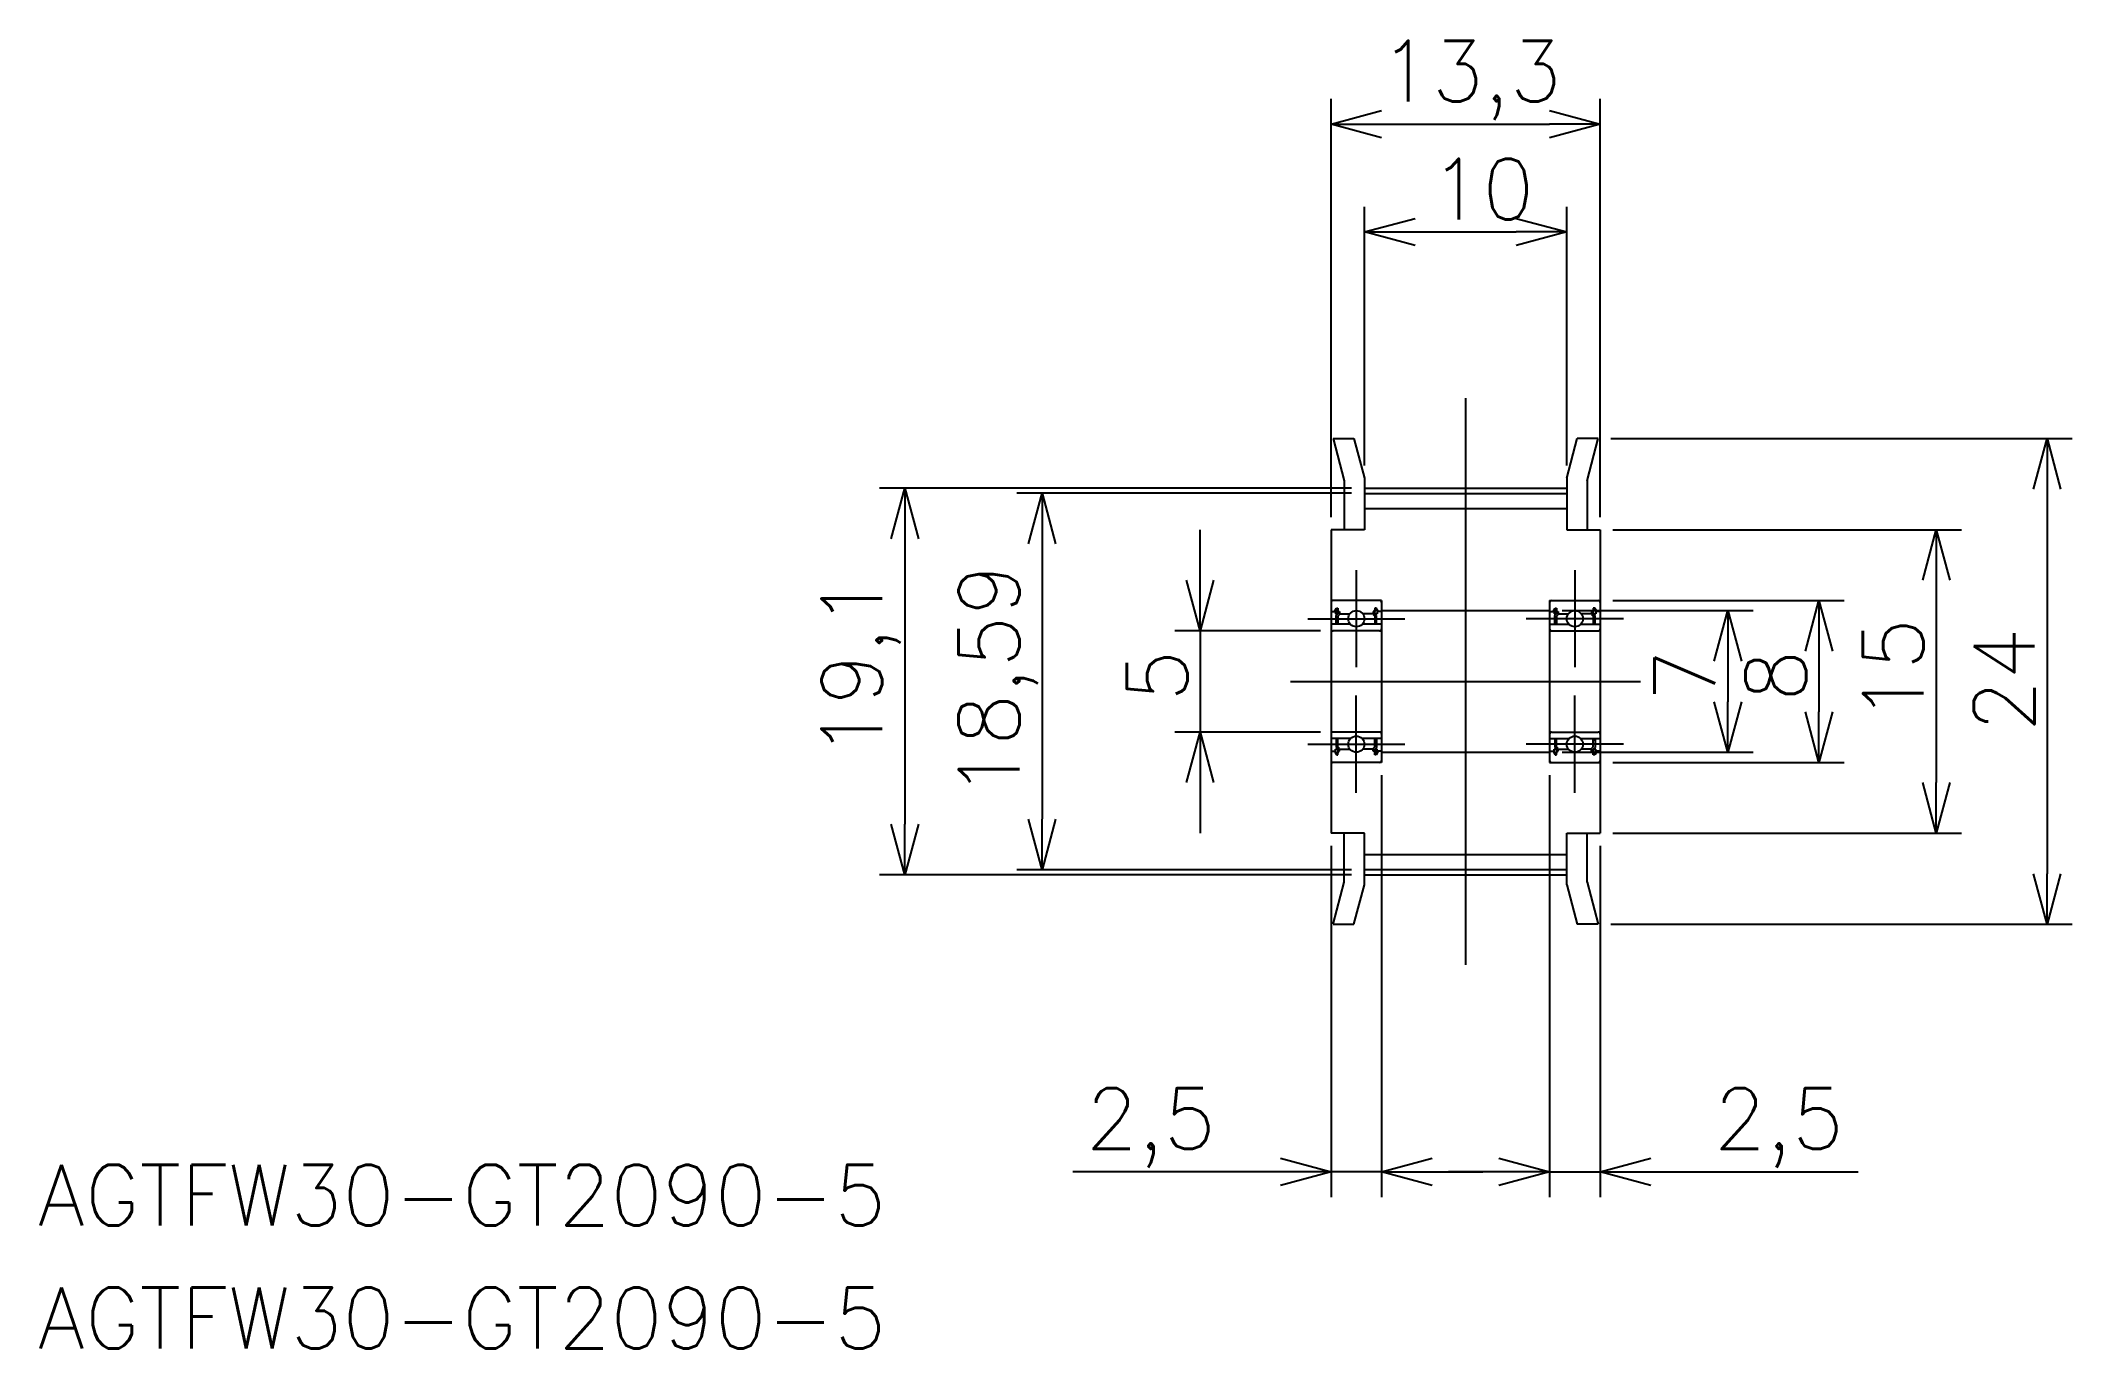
# Model space of a CAD drawing. Extents: x -64 to 37, y -33 to 32.
import ezdxf

# ---------------------------------------------------------------- set-up
doc = ezdxf.new("R2010")
doc.units = 0
doc.header["$PDMODE"] = 35
doc.linetypes.add('CENTER', pattern=[50.8, 31.75, -6.35, 6.35, -6.35])
doc.layers.get('0').update_dxf_attribs({"linetype": 'CONTINUOUS'})
doc.layers.get('DEFPOINTS').update_dxf_attribs({"linetype": 'CONTINUOUS'})
doc.layers.add('CENTER', color=1, linetype='CENTER')
doc.styles.get("Standard").update_dxf_attribs({"font": 'txt.shx', "height": 3, "bigfont": 'bigfont.shx'})
doc.dimstyles.get("Standard").update_dxf_attribs({"dimtxt": 2.5, "dimasz": 2.5, "dimexe": 1.25, "dimexo": 0.625, "dimtad": 1, "dimcen": 2.5, "dimazin": 3, "dimtfac": 1, "dimtmove": 0, "dimatfit": 3})

# ---------------------------------------------------------------- blocks, each defined once
blk = doc.blocks.new('_OPEN30')
at = {"color": 0, "linetype": 'BYBLOCK'}
for p, q in [((-1, 0.268), (0, 0)), ((0, 0), (-1, -0.268)), ((0, 0), (-1, 0))]:
    blk.add_line(p, q, dxfattribs=at)
blk = doc.blocks.new('*D2')
at = {"color": 137, "linetype": 'CONTINUOUS'}
for p, q in [((0, 8.12), (0, 28.79)), ((13.3, 8.12), (13.3, 28.79)), ((2.5, 27.54), (10.8, 27.54))]:
    blk.add_line(p, q, dxfattribs=at)
at = {"layer": 'DEFPOINTS', "color": 0, "linetype": 'CONTINUOUS'}
for p in [(13.3, 27.54), (0, 7.5), (13.3, 7.5)]:
    blk.add_point(p, dxfattribs=at)
at = {"color": 137, "linetype": 'CONTINUOUS', "xscale": 2.5, "yscale": 2.5, "zscale": 2.5, "rotation": 180}
blk.add_blockref('_OPEN30', (0, 27.54), dxfattribs=at)
at = {"color": 137, "linetype": 'CONTINUOUS', "xscale": 2.5, "yscale": 2.5, "zscale": 2.5}
blk.add_blockref('_OPEN30', (13.3, 27.54), dxfattribs=at)
at = {"color": 137, "linetype": 'CONTINUOUS'}
blk.add_text('13,3', height=3, dxfattribs=at).set_placement((2.4, 28.66))
blk = doc.blocks.new('*D3')
at = {"color": 137, "linetype": 'CONTINUOUS'}
for p, q in [((13.83, 12), (36.63, 12)), ((35.38, 9.5), (35.38, -9.5)), ((13.83, -12), (36.63, -12))]:
    blk.add_line(p, q, dxfattribs=at)
at = {"layer": 'DEFPOINTS', "color": 0, "linetype": 'CONTINUOUS'}
for p in [(13.2, 12), (13.2, -12), (35.38, -12)]:
    blk.add_point(p, dxfattribs=at)
at = {"color": 137, "linetype": 'CONTINUOUS', "xscale": 2.5, "yscale": 2.5, "zscale": 2.5}
for p, rotation in [((35.38, 12), 90), ((35.38, -12), 270)]:
    blk.add_blockref('_OPEN30', p, dxfattribs=dict(at, rotation=rotation))
at = {"color": 137, "linetype": 'CONTINUOUS'}
blk.add_text('24', height=3, rotation=90, dxfattribs=at).set_placement((34.76, -2.5))
blk = doc.blocks.new('*D4')
at = {"color": 137, "linetype": 'CONTINUOUS'}
for p, q in [((13.92, 7.5), (31.16, 7.5)), ((29.91, 5), (29.91, -5)), ((13.92, -7.5), (31.16, -7.5))]:
    blk.add_line(p, q, dxfattribs=at)
at = {"layer": 'DEFPOINTS', "color": 0, "linetype": 'CONTINUOUS'}
for p in [(13.3, 7.5), (13.3, -7.5), (29.91, -7.5)]:
    blk.add_point(p, dxfattribs=at)
at = {"color": 137, "linetype": 'CONTINUOUS', "xscale": 2.5, "yscale": 2.5, "zscale": 2.5}
for p, rotation in [((29.91, 7.5), 90), ((29.91, -7.5), 270)]:
    blk.add_blockref('_OPEN30', p, dxfattribs=dict(at, rotation=rotation))
at = {"color": 137, "linetype": 'CONTINUOUS'}
blk.add_text('15', height=3, rotation=90, dxfattribs=at).set_placement((29.28, -2))
blk = doc.blocks.new('*D5')
at = {"color": 137, "linetype": 'CONTINUOUS'}
for p, q in [((1.02, 9.55), (-22.31, 9.55)), ((-21.06, 7.05), (-21.06, -7.05)), ((1.02, -9.55), (-22.31, -9.55))]:
    blk.add_line(p, q, dxfattribs=at)
at = {"layer": 'DEFPOINTS', "color": 0, "linetype": 'CONTINUOUS'}
for p in [(1.65, 9.55), (-21.06, -9.55), (1.65, -9.55)]:
    blk.add_point(p, dxfattribs=at)
at = {"color": 137, "linetype": 'CONTINUOUS', "xscale": 2.5, "yscale": 2.5, "zscale": 2.5}
for p, rotation in [((-21.06, 9.55), 90), ((-21.06, -9.55), 270)]:
    blk.add_blockref('_OPEN30', p, dxfattribs=dict(at, rotation=rotation))
at = {"color": 137, "linetype": 'CONTINUOUS'}
blk.add_text('19,1', height=3, rotation=90, dxfattribs=at).set_placement((-22.18, -3.75))
blk = doc.blocks.new('*D6')
at = {"color": 137, "linetype": 'CONTINUOUS'}
for p, q in [((1.02, 9.3), (-15.53, 9.3)), ((-14.28, 6.8), (-14.28, -6.79)), ((1.02, -9.3), (-15.53, -9.3))]:
    blk.add_line(p, q, dxfattribs=at)
at = {"layer": 'DEFPOINTS', "color": 0, "linetype": 'CONTINUOUS'}
for p in [(1.65, 9.3), (-14.28, -9.3), (1.65, -9.3)]:
    blk.add_point(p, dxfattribs=at)
at = {"color": 137, "linetype": 'CONTINUOUS', "xscale": 2.5, "yscale": 2.5, "zscale": 2.5}
for p, rotation in [((-14.28, 9.3), 90), ((-14.28, -9.3), 270)]:
    blk.add_blockref('_OPEN30', p, dxfattribs=dict(at, rotation=rotation))
at = {"color": 137, "linetype": 'CONTINUOUS'}
blk.add_text('18,59', height=3, rotation=90, dxfattribs=at).set_placement((-15.4, -5.75))
blk = doc.blocks.new('*D7')
at = {"color": 137, "linetype": 'CONTINUOUS'}
for p, q in [((1.65, 10.67), (1.65, 23.46)), ((11.65, 10.67), (11.65, 23.46)), ((4.15, 22.21), (9.15, 22.21))]:
    blk.add_line(p, q, dxfattribs=at)
at = {"layer": 'DEFPOINTS', "color": 0, "linetype": 'CONTINUOUS'}
for p in [(11.65, 22.21), (1.65, 10.04), (11.65, 10.04)]:
    blk.add_point(p, dxfattribs=at)
at = {"color": 137, "linetype": 'CONTINUOUS', "xscale": 2.5, "yscale": 2.5, "zscale": 2.5, "rotation": 180}
blk.add_blockref('_OPEN30', (1.65, 22.21), dxfattribs=at)
at = {"color": 137, "linetype": 'CONTINUOUS', "xscale": 2.5, "yscale": 2.5, "zscale": 2.5}
blk.add_blockref('_OPEN30', (11.65, 22.21), dxfattribs=at)
at = {"color": 137, "linetype": 'CONTINUOUS'}
blk.add_text('10', height=3, dxfattribs=at).set_placement((4.9, 22.83))
blk = doc.blocks.new('*D8')
at = {"color": 137, "linetype": 'CONTINUOUS'}
for p, q in [((-6.47, 5), (-6.47, 7.5)), ((-0.52, 2.5), (-7.72, 2.5)), ((-6.47, 2.5), (-6.47, -2.5)), ((-0.52, -2.5), (-7.72, -2.5)), ((-6.47, -5), (-6.47, -7.5))]:
    blk.add_line(p, q, dxfattribs=at)
at = {"layer": 'DEFPOINTS', "color": 0, "linetype": 'CONTINUOUS'}
for p in [(0.1, 2.5), (-6.47, -2.5), (0.1, -2.5)]:
    blk.add_point(p, dxfattribs=at)
at = {"color": 137, "linetype": 'CONTINUOUS', "xscale": 2.5, "yscale": 2.5, "zscale": 2.5}
for p, rotation in [((-6.47, 2.5), 270), ((-6.47, -2.5), 90)]:
    blk.add_blockref('_OPEN30', p, dxfattribs=dict(at, rotation=rotation))
at = {"color": 137, "linetype": 'CONTINUOUS'}
blk.add_text('5', height=3, rotation=90, dxfattribs=at).set_placement((-7.09, -1))
blk = doc.blocks.new('*D9')
at = {"color": 137, "linetype": 'CONTINUOUS'}
for p, q in [((2.5, -4.63), (2.5, -25.48)), ((0, -8.12), (0, -25.48)), ((-2.5, -24.23), (-12.75, -24.23)), ((2.5, -24.23), (0, -24.23)), ((5, -24.23), (7.5, -24.23))]:
    blk.add_line(p, q, dxfattribs=at)
at = {"layer": 'DEFPOINTS', "color": 0, "linetype": 'CONTINUOUS'}
for p in [(2.5, -4), (0, -7.5), (2.5, -24.23)]:
    blk.add_point(p, dxfattribs=at)
at = {"color": 137, "linetype": 'CONTINUOUS', "xscale": 2.5, "yscale": 2.5, "zscale": 2.5}
blk.add_blockref('_OPEN30', (0, -24.23), dxfattribs=at)
at = {"color": 137, "linetype": 'CONTINUOUS', "xscale": 2.5, "yscale": 2.5, "zscale": 2.5, "rotation": 180}
blk.add_blockref('_OPEN30', (2.5, -24.23), dxfattribs=at)
at = {"color": 137, "linetype": 'CONTINUOUS'}
blk.add_text('2,5', height=3, dxfattribs=at).set_placement((-12.12, -23.1))
blk = doc.blocks.new('*D10')
at = {"color": 137, "linetype": 'CONTINUOUS'}
for p, q in [((10.8, -4.63), (10.8, -25.48)), ((13.3, -8.12), (13.3, -25.48)), ((8.3, -24.23), (5.8, -24.23)), ((10.8, -24.23), (13.3, -24.23)), ((15.8, -24.23), (26.05, -24.23))]:
    blk.add_line(p, q, dxfattribs=at)
at = {"layer": 'DEFPOINTS', "color": 0, "linetype": 'CONTINUOUS'}
for p in [(10.8, -4), (13.3, -7.5), (10.8, -24.23)]:
    blk.add_point(p, dxfattribs=at)
at = {"color": 137, "linetype": 'CONTINUOUS', "xscale": 2.5, "yscale": 2.5, "zscale": 2.5}
blk.add_blockref('_OPEN30', (10.8, -24.23), dxfattribs=at)
at = {"color": 137, "linetype": 'CONTINUOUS', "xscale": 2.5, "yscale": 2.5, "zscale": 2.5, "rotation": 180}
blk.add_blockref('_OPEN30', (13.3, -24.23), dxfattribs=at)
at = {"color": 137, "linetype": 'CONTINUOUS'}
blk.add_text('2,5', height=3, dxfattribs=at).set_placement((18.92, -23.1))
blk = doc.blocks.new('*D11')
at = {"color": 137, "linetype": 'CONTINUOUS'}
for p, q in [((13.93, 4), (25.36, 4)), ((24.11, 1.5), (24.11, -1.5)), ((13.93, -4), (25.36, -4))]:
    blk.add_line(p, q, dxfattribs=at)
at = {"layer": 'DEFPOINTS', "color": 0, "linetype": 'CONTINUOUS'}
for p in [(13.3, 4), (13.3, -4), (24.11, -4)]:
    blk.add_point(p, dxfattribs=at)
at = {"color": 137, "linetype": 'CONTINUOUS', "xscale": 2.5, "yscale": 2.5, "zscale": 2.5}
for p, rotation in [((24.11, 4), 90), ((24.11, -4), 270)]:
    blk.add_blockref('_OPEN30', p, dxfattribs=dict(at, rotation=rotation))
at = {"color": 137, "linetype": 'CONTINUOUS'}
blk.add_text('8', height=3, rotation=90, dxfattribs=at).set_placement((23.48, -1))
blk = doc.blocks.new('*D12')
at = {"color": 137, "linetype": 'CONTINUOUS'}
for p, q in [((11.42, 3.5), (20.86, 3.5)), ((19.61, 1), (19.61, -1)), ((11.42, -3.5), (20.86, -3.5))]:
    blk.add_line(p, q, dxfattribs=at)
at = {"layer": 'DEFPOINTS', "color": 0, "linetype": 'CONTINUOUS'}
for p in [(10.8, 3.5), (10.8, -3.5), (19.61, -3.5)]:
    blk.add_point(p, dxfattribs=at)
at = {"color": 137, "linetype": 'CONTINUOUS', "xscale": 2.5, "yscale": 2.5, "zscale": 2.5}
for p, rotation in [((19.61, 3.5), 90), ((19.61, -3.5), 270)]:
    blk.add_blockref('_OPEN30', p, dxfattribs=dict(at, rotation=rotation))
at = {"color": 137, "linetype": 'CONTINUOUS'}
blk.add_text('7', height=3, rotation=90, dxfattribs=at).set_placement((18.99, -1))

msp = doc.modelspace()

# ---------------------------------------------------------------- linework, layer by layer
at = {"color": 7, "linetype": 'CONTINUOUS'}
for p, q in [((0.1, 12), (1.134, 12)), ((0.1, 12), (0.65, 9.915)), ((1.134, 12), (1.65, 10.045)), ((11.65, 10.045), (12.166, 12)), ((13.2, 12), (12.166, 12)), ((12.65, 9.915), (13.2, 12)), ((1.65, 10.045), (1.65, 7.5)), ((11.65, 10.045), (11.65, 7.5)), ((0.65, 9.915), (0.65, 7.5)), ((1.65, 9.295), (11.65, 9.295)), ((12.65, 9.915), (12.65, 7.5)), ((1.65, 8.545), (11.65, 8.545)), ((0, 7.5), (0, -7.5)), ((1.65, 7.5), (0, 7.5)), ((1.65, 7.5), (0, 7.5)), ((11.65, 7.5), (13.3, 7.5)), ((13.3, 7.5), (13.3, -7.5)), ((2.5, 4), (0, 4)), ((0, 3.45), (0.17, 3.45)), ((0.17, 3.45), (0.268, 3.62)), ((0.219, 3.535), (0.219, 3.35)), ((0.34, 3.535), (0.219, 3.535)), ((0.219, 3.35), (0.34, 3.35)), ((0.255, 3.265), (0.34, 3.35)), ((0.255, 2.825), (0.255, 3.265)), ((0.268, 3.62), (0.34, 3.62)), ((0.34, 3.62), (0.34, 3.45)), ((0.34, 3.35), (0.34, 3.535)), ((0.34, 3.45), (0.425, 3.45)), ((0.425, 3.315), (0.34, 3.23)), ((0.34, 3.23), (0.34, 2.825)), ((0.425, 3.45), (0.425, 3.315)), ((0.425, 3.38), (0.455, 3.35)), ((0.455, 3.35), (0.938, 3.35)), ((2.045, 3.35), (1.562, 3.35)), ((2.075, 3.38), (2.045, 3.35)), ((2.16, 3.45), (2.075, 3.45)), ((2.075, 3.45), (2.075, 3.315)), ((2.075, 3.315), (2.16, 3.23)), ((2.16, 3.62), (2.16, 3.45)), ((2.232, 3.62), (2.16, 3.62)), ((2.16, 3.35), (2.16, 3.535)), ((2.16, 3.535), (2.281, 3.535)), ((2.245, 3.265), (2.16, 3.35)), ((2.281, 3.35), (2.16, 3.35)), ((2.16, 3.23), (2.16, 2.825)), ((2.33, 3.45), (2.232, 3.62)), ((2.245, 2.825), (2.245, 3.265)), ((2.281, 3.535), (2.281, 3.35)), ((2.5, 3.45), (2.33, 3.45)), ((2.5, 4), (2.5, -4)), ((2.5, 3.5), (10.8, 3.5)), ((10.8, 4), (10.8, -4)), ((10.8, 4), (13.3, 4)), ((10.8, 3.45), (10.97, 3.45)), ((10.97, 3.45), (11.068, 3.62)), ((11.14, 3.535), (11.019, 3.535)), ((11.019, 3.535), (11.019, 3.35)), ((11.019, 3.35), (11.14, 3.35)), ((11.055, 3.265), (11.14, 3.35)), ((11.055, 2.825), (11.055, 3.265)), ((11.068, 3.62), (11.14, 3.62)), ((11.14, 3.62), (11.14, 3.45)), ((11.14, 3.35), (11.14, 3.535)), ((11.14, 3.45), (11.225, 3.45)), ((11.225, 3.315), (11.14, 3.23)), ((11.14, 3.23), (11.14, 2.825)), ((11.225, 3.45), (11.225, 3.315)), ((11.225, 3.38), (11.255, 3.35)), ((11.255, 3.35), (11.738, 3.35)), ((12.845, 3.35), (12.362, 3.35)), ((12.875, 3.38), (12.845, 3.35)), ((12.875, 3.45), (12.875, 3.315)), ((12.96, 3.45), (12.875, 3.45)), ((12.875, 3.315), (12.96, 3.23)), ((13.032, 3.62), (12.96, 3.62)), ((12.96, 3.62), (12.96, 3.45)), ((12.96, 3.535), (13.081, 3.535)), ((12.96, 3.35), (12.96, 3.535)), ((13.045, 3.265), (12.96, 3.35)), ((13.081, 3.35), (12.96, 3.35)), ((12.96, 3.23), (12.96, 2.825)), ((13.13, 3.45), (13.032, 3.62)), ((13.045, 2.825), (13.045, 3.265)), ((13.081, 3.535), (13.081, 3.35)), ((13.3, 3.45), (13.13, 3.45)), ((0.96, 2.825), (0, 2.825)), ((2.4, 2.5), (0.1, 2.5)), ((0.34, 2.878), (0.255, 2.878)), ((2.5, 2.825), (1.54, 2.825)), ((2.16, 2.878), (2.245, 2.878)), ((10.8, 2.825), (11.76, 2.825)), ((10.9, 2.5), (13.2, 2.5)), ((11.14, 2.878), (11.055, 2.878)), ((12.34, 2.825), (13.3, 2.825)), ((12.96, 2.878), (13.045, 2.878)), ((0.96, -2.825), (0, -2.825)), ((2.4, -2.5), (0.1, -2.5)), ((0.255, -2.825), (0.255, -3.265)), ((0.34, -2.878), (0.255, -2.878)), ((0.34, -3.23), (0.34, -2.825)), ((2.5, -2.825), (1.54, -2.825)), ((2.16, -3.23), (2.16, -2.825)), ((2.16, -2.878), (2.245, -2.878)), ((2.245, -2.825), (2.245, -3.265)), ((10.8, -2.825), (11.76, -2.825)), ((10.9, -2.5), (13.2, -2.5)), ((11.055, -2.825), (11.055, -3.265)), ((11.14, -2.878), (11.055, -2.878)), ((11.14, -3.23), (11.14, -2.825)), ((12.34, -2.825), (13.3, -2.825)), ((12.96, -3.23), (12.96, -2.825)), ((12.96, -2.878), (13.045, -2.878)), ((13.045, -2.825), (13.045, -3.265)), ((0, -3.45), (0.17, -3.45)), ((2.5, -4), (0, -4)), ((0.17, -3.45), (0.268, -3.62)), ((0.219, -3.35), (0.34, -3.35)), ((0.219, -3.535), (0.219, -3.35)), ((0.34, -3.535), (0.219, -3.535)), ((0.255, -3.265), (0.34, -3.35)), ((0.268, -3.62), (0.34, -3.62)), ((0.425, -3.315), (0.34, -3.23)), ((0.34, -3.35), (0.34, -3.535)), ((0.34, -3.62), (0.34, -3.45)), ((0.34, -3.45), (0.425, -3.45)), ((0.425, -3.45), (0.425, -3.315)), ((0.425, -3.38), (0.455, -3.35)), ((0.455, -3.35), (0.938, -3.35)), ((2.045, -3.35), (1.562, -3.35)), ((2.075, -3.38), (2.045, -3.35)), ((2.075, -3.315), (2.16, -3.23)), ((2.075, -3.45), (2.075, -3.315)), ((2.16, -3.45), (2.075, -3.45)), ((2.245, -3.265), (2.16, -3.35)), ((2.16, -3.35), (2.16, -3.535)), ((2.281, -3.35), (2.16, -3.35)), ((2.16, -3.62), (2.16, -3.45)), ((2.16, -3.535), (2.281, -3.535)), ((2.232, -3.62), (2.16, -3.62)), ((2.33, -3.45), (2.232, -3.62)), ((2.281, -3.535), (2.281, -3.35)), ((2.5, -3.45), (2.33, -3.45)), ((2.5, -3.5), (10.8, -3.5)), ((10.8, -3.45), (10.97, -3.45)), ((10.8, -4), (13.3, -4)), ((10.97, -3.45), (11.068, -3.62)), ((11.019, -3.35), (11.14, -3.35)), ((11.019, -3.535), (11.019, -3.35)), ((11.14, -3.535), (11.019, -3.535)), ((11.055, -3.265), (11.14, -3.35)), ((11.068, -3.62), (11.14, -3.62)), ((11.225, -3.315), (11.14, -3.23)), ((11.14, -3.35), (11.14, -3.535)), ((11.14, -3.45), (11.225, -3.45)), ((11.14, -3.62), (11.14, -3.45)), ((11.225, -3.45), (11.225, -3.315)), ((11.225, -3.38), (11.255, -3.35)), ((11.255, -3.35), (11.738, -3.35)), ((12.845, -3.35), (12.362, -3.35)), ((12.875, -3.38), (12.845, -3.35)), ((12.875, -3.315), (12.96, -3.23)), ((12.875, -3.45), (12.875, -3.315)), ((12.96, -3.45), (12.875, -3.45)), ((13.045, -3.265), (12.96, -3.35)), ((12.96, -3.35), (12.96, -3.535)), ((13.081, -3.35), (12.96, -3.35)), ((12.96, -3.62), (12.96, -3.45)), ((12.96, -3.535), (13.081, -3.535)), ((13.032, -3.62), (12.96, -3.62)), ((13.13, -3.45), (13.032, -3.62)), ((13.081, -3.535), (13.081, -3.35)), ((13.3, -3.45), (13.13, -3.45)), ((1.65, -7.5), (0, -7.5)), ((0.65, -9.915), (0.65, -7.5)), ((1.65, -10.045), (1.65, -7.5)), ((11.65, -7.5), (13.3, -7.5)), ((11.65, -10.045), (11.65, -7.5)), ((12.65, -9.915), (12.65, -7.5)), ((1.65, -8.545), (11.65, -8.545)), ((0.1, -12), (0.65, -9.915)), ((1.65, -9.295), (11.65, -9.295)), ((12.65, -9.915), (13.2, -12)), ((1.134, -12), (1.65, -10.045)), ((11.65, -10.045), (12.166, -12)), ((0.1, -12), (1.134, -12)), ((13.2, -12), (12.166, -12))]:
    msp.add_line(p, q, dxfattribs=at)
for centre in [(1.25, 3.1), (12.05, 3.1), (1.25, -3.1), (12.05, -3.1)]:
    msp.add_circle(centre, 0.4, dxfattribs=at)
for centre, start, end in [((0.1, 3.9), 90, 180), ((2.4, 3.9), 0, 90), ((10.9, 3.9), 90, 180), ((13.2, 3.9), 0, 90), ((0.1, 2.6), 180, 270), ((2.4, 2.6), 270, 0), ((10.9, 2.6), 180, 270), ((13.2, 2.6), 270, 0), ((0.1, -2.6), 90, 180), ((2.4, -2.6), 360, 90), ((10.9, -2.6), 90, 180), ((13.2, -2.6), 0, 90), ((0.1, -3.9), 180, 270), ((2.4, -3.9), 270, 0), ((10.9, -3.9), 180, 270), ((13.2, -3.9), 270, 0)]:
    msp.add_arc(centre, 0.1, start, end, dxfattribs=at)
at = {"layer": 'CENTER', "color": 1, "linetype": 'CENTER'}
for p, q in [((6.65, 14), (6.65, -14)), ((1.65, 9.55), (11.65, 9.55)), ((1.25, 5.5), (1.25, 0.7)), ((12.05, 5.5), (12.05, 0.7)), ((-1.15, 3.1), (3.65, 3.1)), ((14.45, 3.1), (9.65, 3.1)), ((-2, 0), (15.3, 0)), ((1.25, -5.5), (1.25, -0.7)), ((12.05, -5.5), (12.05, -0.7)), ((-1.15, -3.1), (3.65, -3.1)), ((14.45, -3.1), (9.65, -3.1)), ((1.65, -9.55), (11.65, -9.55))]:
    msp.add_line(p, q, dxfattribs=at)

# ---------------------------------------------------------------- texts
at = {"color": 7, "linetype": 'CONTINUOUS'}
for p in [(-63.889, -26.881), (-63.889, -32.953)]:
    msp.add_text('AGTFW30-GT2090-5', height=3, dxfattribs=at).set_placement(p)

# ---------------------------------------------------------------- dimensions: what is measured, and where the dimension line sits
for base, p1, p2, picture, middle in [((13.3, 27.54), (0, 7.5), (13.3, 7.5), '*D2', (6.65, 27.54)), ((2.5, -24.226), (0, -7.5), (2.5, -4), '*D9', (-8.875, -24.226))]:
    dim = msp.add_linear_dim(base=base, p1=p1, p2=p2, dimstyle='Standard', dxfattribs=at)
    dim.commit()
    dim.dimension.update_dxf_attribs({"geometry": picture, "text_midpoint": middle, "dimtype": 128})
dim = msp.add_linear_dim(base=(11.65, 22.208), p1=(1.65, 10.045), p2=(11.65, 10.045), dimstyle='Standard', dxfattribs=at)
dim.commit()
dim.dimension.update_dxf_attribs({"geometry": '*D7', "text_midpoint": (6.65, 24.333)})
for base, p1, p2, picture, middle in [((35.382, -12), (13.2, 12), (13.2, -12), '*D3', (33.257, 0)), ((-6.47, -2.5), (0.1, 2.5), (0.1, -2.5), '*D8', (-8.595, 0)), ((29.909, -7.5), (13.3, 7.5), (13.3, -7.5), '*D4', (27.784, 0))]:
    dim = msp.add_linear_dim(base=base, p1=p1, p2=p2, angle=90, dimstyle='Standard', dxfattribs=at)
    dim.commit()
    dim.dimension.update_dxf_attribs({"geometry": picture, "text_midpoint": middle})
for base, p1, p2, angle, picture, middle in [((-21.058, -9.55), (1.65, 9.55), (1.65, -9.55), 90, '*D5', (-21.058, 0)), ((-14.276, -9.295), (1.65, 9.295), (1.65, -9.295), 90, '*D6', (-14.276, 0)), ((19.612, -3.5), (10.8, 3.5), (10.8, -3.5), 90, '*D12', (19.612, 0)), ((24.109, -4), (13.3, 4), (13.3, -4), 90, '*D11', (24.109, 0)), ((10.8, -24.226), (13.3, -7.5), (10.8, -4), 180, '*D10', (22.175, -24.226))]:
    dim = msp.add_linear_dim(base=base, p1=p1, p2=p2, angle=angle, dimstyle='Standard', dxfattribs=at)
    dim.commit()
    dim.dimension.update_dxf_attribs({"geometry": picture, "text_midpoint": middle, "dimtype": 128})

doc.saveas('drawing.dxf')
